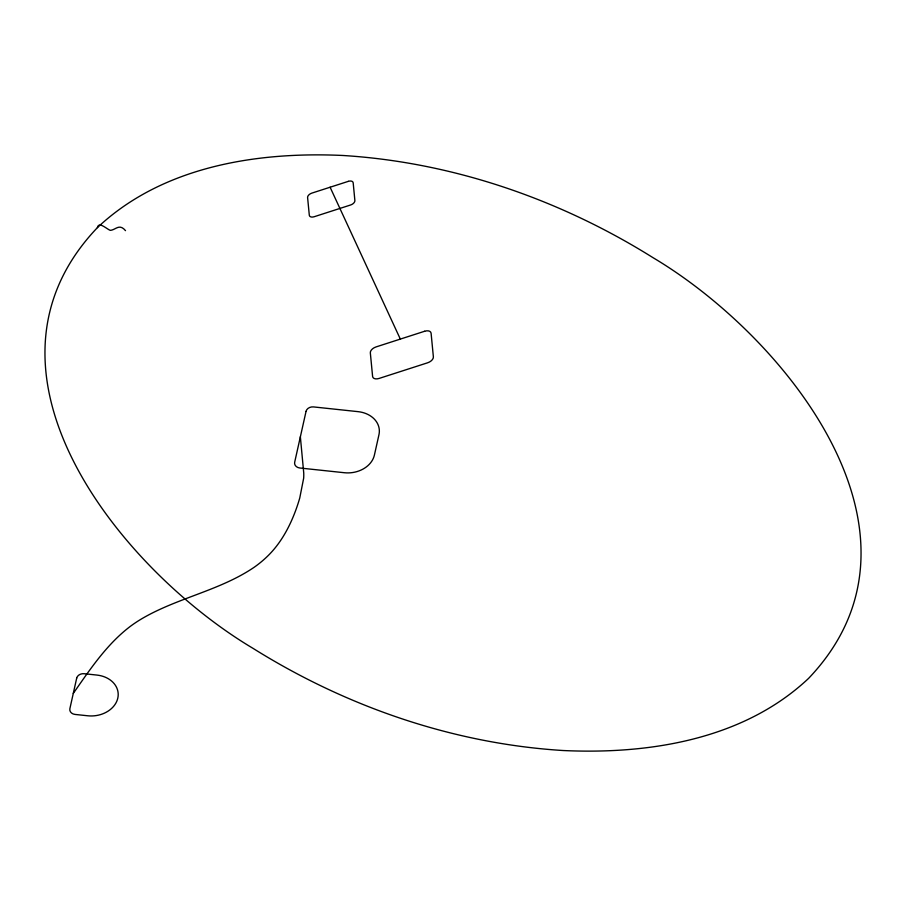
<?xml version="1.0" encoding="UTF-8"?>
<svg xmlns="http://www.w3.org/2000/svg" width="906" height="906" viewBox="0 0 906 906"><rect width="100%" height="100%" fill="white"/><g stroke="black" fill="none" stroke-linecap="round" stroke-linejoin="round"><path stroke-width="1.36" d="M73.284 693.407C89.988 669.489 106.557 644.506 130.022 626.59A211.744 125.368 12.6 0 1 143.42 617.801C178.776 597.53 220.373 590.27 254.258 567.213A203.08 120.238 12.6 0 0 266.783 556.941C279.739 544.676 288.674 528.798 294.994 512.264A489.24 289.66 12.6 0 0 299.761 497.96L303.657 478.232A136.444 80.781 12.6 0 0 303.736 473L300.362 436.783M97.406 227.621C-40.011 371.924 121.223 569.965 253.068 648.379C346.16 706.635 453.204 743.679 563.068 750.519C649.172 754.528 743.6 739.579 808.594 678.379C946.011 534.076 784.777 336.035 652.932 257.621C559.84 199.365 452.796 162.321 342.932 155.481C256.828 151.472 162.401 166.421 97.406 227.621C98.641 220.951 106.693 229.071 110.249 230.351C115.572 230.124 119.207 223.069 125.515 230.645M330.101 187.225L400.327 339.093M76.693 678.13L69.875 708.673A6.467 5.119 -5.5 0 0 75.096 714.438L87.814 715.785A25.889 20.487 -5.5 0 0 117.803 698.13A25.889 20.487 -5.5 0 0 96.919 675.072L84.19 673.713A6.467 5.119 -5.5 0 0 76.693 678.13M306.058 411.335L294.676 462.23A6.467 5.119 -5.5 0 0 299.897 468.006L344.416 472.728A25.889 20.487 -5.5 0 0 374.405 455.072L378.957 434.71A25.889 20.487 -5.5 0 0 358.074 411.652L313.555 406.919A6.467 5.119 -5.5 0 0 306.058 411.335M348.334 181.347L311.879 193.103A4.858 2.865 -24.8 0 0 307.598 197.531L309.308 215.254A4.858 2.865 -24.8 0 0 314.156 216.738L350.611 204.983A4.858 2.865 -24.8 0 0 354.88 200.554L353.181 182.831A4.858 2.865 -24.8 0 0 348.334 181.347M424.642 331.256L376.024 346.93A6.467 3.817 -24.8 0 0 370.328 352.83L372.604 376.477A6.467 3.817 -24.8 0 0 379.059 378.448L427.677 362.774A6.467 3.817 -24.8 0 0 433.374 356.873L431.097 333.238A6.467 3.817 -24.8 0 0 424.642 331.256"/></g></svg>
